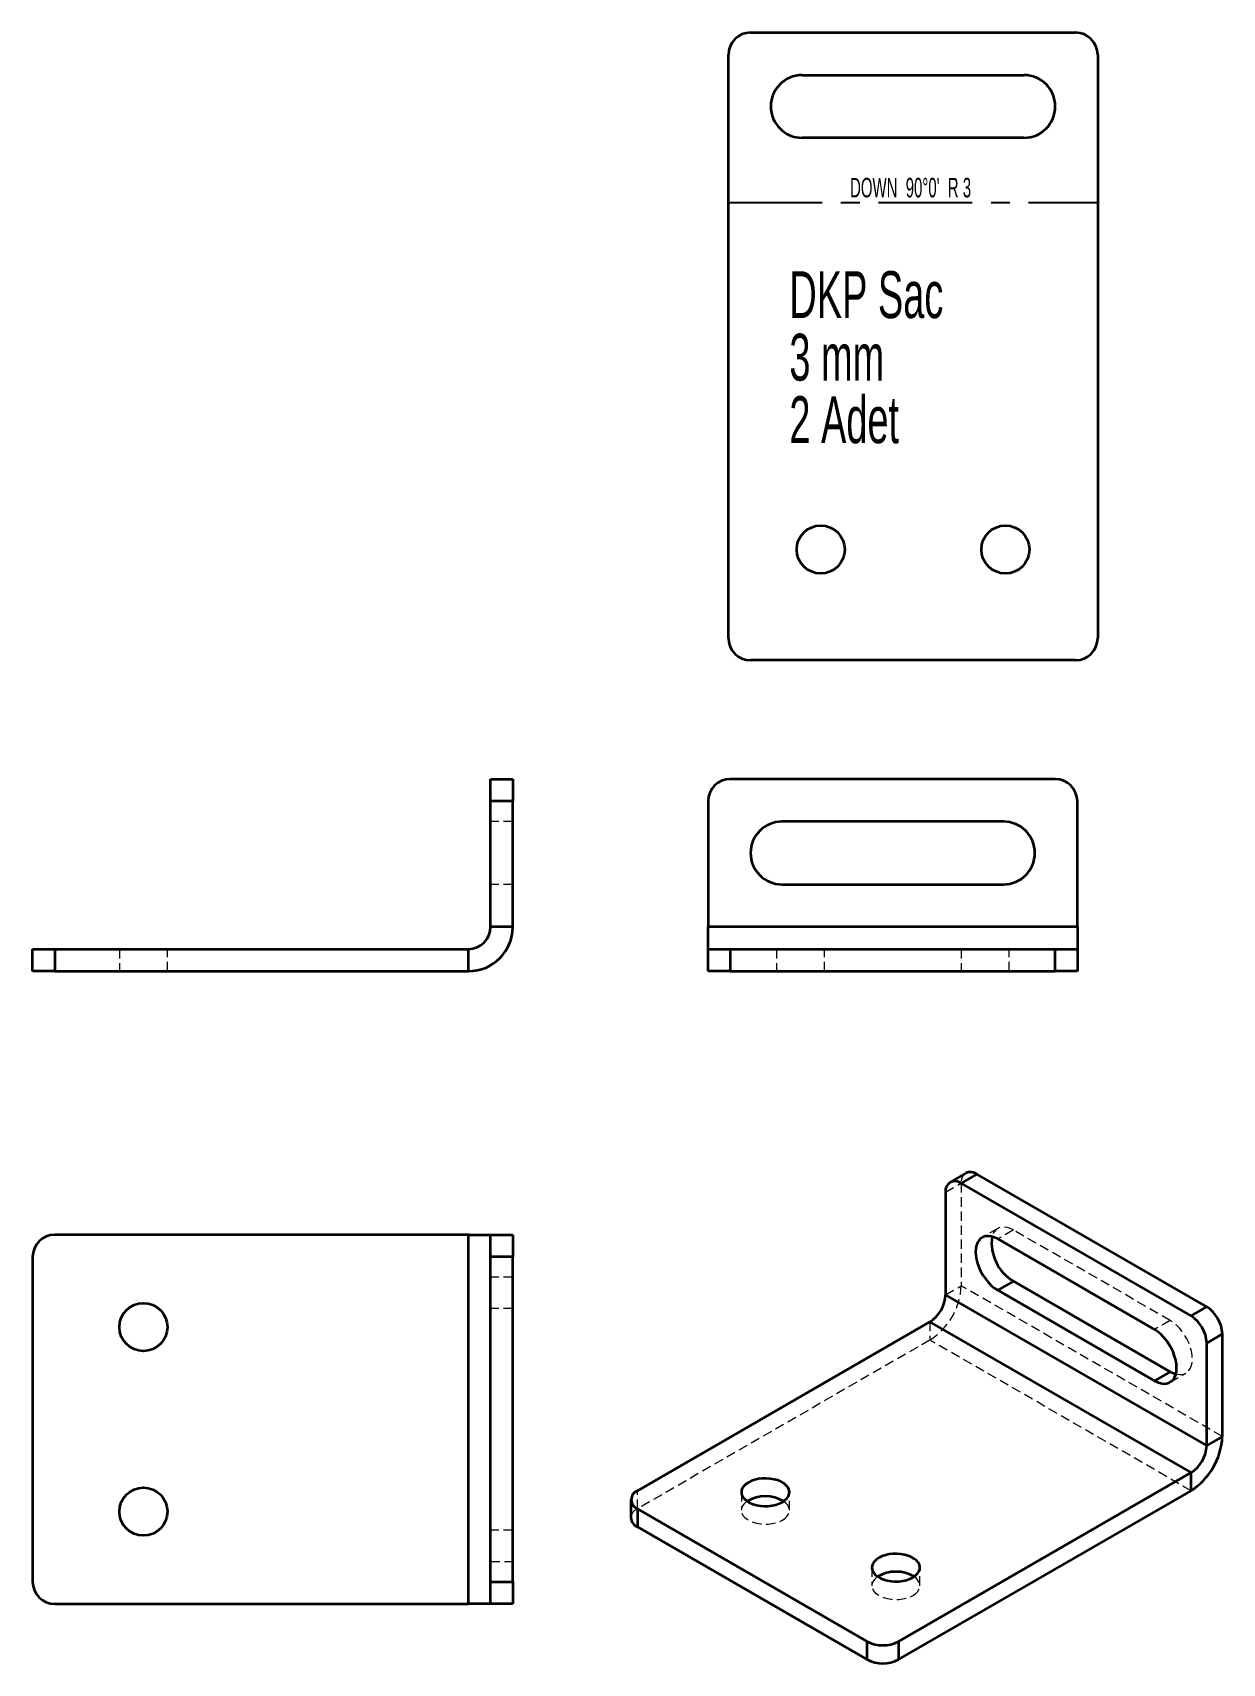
# Model space of a CAD drawing. Header units: millimetres. Extents: x -209 to -48, y 17 to 238.
import ezdxf

# ---------------------------------------------------------------- set-up
doc = ezdxf.new("R2010")
doc.units = ezdxf.units.MM
doc.linetypes.add('CENTERX2', pattern=[20.32, 12.7, -2.54, 2.54, -2.54])
doc.linetypes.add('HIDDEN', pattern=[1.905, 1.27, -0.635])
doc.styles.add('SLDTEXTSTYLE0', font='TXT', dxfattribs={"width": 0.605})
doc.styles.add('SLDTEXTSTYLE1', font='TXT', dxfattribs={"width": 0.572187})

# ---------------------------------------------------------------- blocks, each defined once
blk = doc.blocks.new('SW_NOTE_0')
at = {"color": 0, "linetype": 'Continuous', "lineweight": 0, "char_height": 6.35, "attachment_point": 1, "style": 'SLDTEXTSTYLE0'}
for s, insert in [('DKP Sac', (0, 8.19)), ('3 mm', (0, -0.28)), ('2 Adet', (0, -8.75))]:
    blk.add_mtext(s, dxfattribs=dict(at, insert=insert))

msp = doc.modelspace()

# ---------------------------------------------------------------- linework, layer by layer
at = {"color": 7, "linetype": 'Continuous', "lineweight": 35}
for p, q in [((-111.6, 237.73), (-67.6, 237.73)), ((-114.6, 155.73), (-114.6, 234.73)), ((-64.6, 234.73), (-64.6, 155.73)), ((-104.6, 231.98), (-74.6, 231.98)), ((-74.6, 223.48), (-104.6, 223.48)), ((-67.6, 152.73), (-111.6, 152.73)), ((-146.79, 136.63), (-143.79, 136.63)), ((-146.79, 133.63), (-146.79, 136.63)), ((-143.79, 136.63), (-143.79, 133.63)), ((-70.35, 136.63), (-114.35, 136.63)), ((-143.79, 133.63), (-146.79, 133.63)), ((-146.79, 116.63), (-146.79, 133.63)), ((-143.79, 116.63), (-143.79, 133.63)), ((-117.35, 133.63), (-117.35, 116.63)), ((-67.35, 116.63), (-67.35, 133.63)), ((-77.35, 130.88), (-107.35, 130.88)), ((-107.35, 122.38), (-77.35, 122.38)), ((-143.79, 116.63), (-146.79, 116.63)), ((-67.35, 116.63), (-117.35, 116.63)), ((-117.35, 113.63), (-117.35, 116.63)), ((-67.35, 116.63), (-67.35, 113.63)), ((-208.79, 110.63), (-208.79, 113.63)), ((-208.79, 113.63), (-205.79, 113.63)), ((-205.79, 113.63), (-205.79, 110.63)), ((-205.79, 113.63), (-149.79, 113.63)), ((-149.79, 110.63), (-149.79, 113.63)), ((-117.35, 110.63), (-117.35, 113.63)), ((-117.35, 113.63), (-114.35, 113.63)), ((-114.35, 113.63), (-114.35, 110.63)), ((-114.35, 113.63), (-70.35, 113.63)), ((-70.35, 110.63), (-70.35, 113.63)), ((-70.35, 113.63), (-67.35, 113.63)), ((-67.35, 113.63), (-67.35, 110.63)), ((-205.79, 110.63), (-208.79, 110.63)), ((-205.79, 110.63), (-149.79, 110.63)), ((-114.35, 110.63), (-117.35, 110.63)), ((-114.35, 110.63), (-70.35, 110.63)), ((-67.35, 110.63), (-70.35, 110.63)), ((-82.46, 83.28), (-84.58, 82.06)), ((-80.96, 83.13), (-83.08, 81.91)), ((-51.96, 63.95), (-83.08, 81.91)), ((-49.84, 65.17), (-80.96, 83.13)), ((-85.2, 80.68), (-85.2, 66.8)), ((-149.79, 74.94), (-205.79, 74.94)), ((-149.79, 24.94), (-149.79, 74.94)), ((-149.79, 74.94), (-146.79, 74.94)), ((-146.79, 74.94), (-143.79, 74.94)), ((-146.79, 71.94), (-146.79, 74.94)), ((-143.79, 74.94), (-143.79, 71.94)), ((-56.91, 62.11), (-78.13, 74.36)), ((-208.79, 71.94), (-208.79, 27.94)), ((-143.79, 71.94), (-146.79, 71.94)), ((-146.79, 27.94), (-146.79, 71.94)), ((-143.79, 27.94), (-143.79, 71.94)), ((-76.01, 68.64), (-78.13, 67.41)), ((-76.01, 68.64), (-54.79, 56.39)), ((-49.84, 46.39), (-85.2, 66.8)), ((-78.13, 67.41), (-56.91, 55.17)), ((-51.96, 63.95), (-49.84, 65.17)), ((-87.32, 63.13), (-126.92, 40.27)), ((-51.96, 42.72), (-87.32, 63.13)), ((-47.72, 61.5), (-49.84, 60.27)), ((-49.84, 46.39), (-49.84, 60.27)), ((-47.72, 47.62), (-47.72, 61.5)), ((-54.79, 56.39), (-56.91, 55.17)), ((-47.72, 47.62), (-49.84, 46.39)), ((-91.56, 19.86), (-51.96, 42.72)), ((-51.96, 40.27), (-51.96, 42.72)), ((-91.56, 17.41), (-51.96, 40.27)), ((-127.79, 39.05), (-127.79, 36.6)), ((-126.92, 37.82), (-95.8, 19.86)), ((-126.92, 37.82), (-126.92, 35.37)), ((-126.92, 35.37), (-95.8, 17.41)), ((-146.79, 27.94), (-143.79, 27.94)), ((-146.79, 24.94), (-146.79, 27.94)), ((-143.79, 27.94), (-143.79, 24.94)), ((-205.79, 24.94), (-149.79, 24.94)), ((-146.79, 24.94), (-149.79, 24.94)), ((-143.79, 24.94), (-146.79, 24.94)), ((-95.8, 17.41), (-95.8, 19.86)), ((-91.56, 19.86), (-91.56, 17.41))]:
    msp.add_line(p, q, dxfattribs=at)
at = {"color": 7, "linetype": 'CENTERX2'}
msp.add_line((-114.6, 214.73), (-64.6, 214.73), dxfattribs=at)
at = {"color": 7, "linetype": 'HIDDEN', "lineweight": 18}
for p, q in [((-143.79, 130.88), (-146.79, 130.88)), ((-143.79, 122.38), (-146.79, 122.38)), ((-197.04, 113.63), (-197.04, 110.63)), ((-190.54, 110.63), (-190.54, 113.63)), ((-108.1, 113.63), (-108.1, 110.63)), ((-101.6, 110.63), (-101.6, 113.63)), ((-83.1, 113.63), (-83.1, 110.63)), ((-76.6, 110.63), (-76.6, 113.63)), ((-85.2, 80.68), (-83.08, 81.91)), ((-83.08, 81.91), (-83.08, 68.03)), ((-78.13, 75.79), (-80.25, 74.57)), ((-76.01, 75.58), (-78.13, 74.36)), ((-54.79, 63.33), (-76.01, 75.58)), ((-143.79, 69.19), (-146.79, 69.19)), ((-85.2, 66.8), (-83.08, 68.03)), ((-47.72, 47.62), (-83.08, 68.03)), ((-143.79, 64.94), (-146.79, 64.94)), ((-87.32, 63.13), (-87.32, 60.68)), ((-54.79, 63.33), (-56.91, 62.11)), ((-87.32, 60.68), (-126.92, 37.82)), ((-51.96, 40.27), (-87.32, 60.68)), ((-54.79, 54.96), (-52.67, 56.18)), ((-126.92, 37.82), (-126.92, 40.27)), ((-112.84, 40.07), (-112.84, 37.62)), ((-106.34, 37.62), (-106.34, 40.07)), ((-143.79, 34.94), (-146.79, 34.94)), ((-146.79, 30.69), (-143.79, 30.69)), ((-95.16, 29.86), (-95.16, 27.41)), ((-88.66, 27.41), (-88.66, 29.86))]:
    msp.add_line(p, q, dxfattribs=at)
at = {"color": 7, "linetype": 'HIDDEN', "lineweight": 18, "flags": 128}
for points in [[(-76.01, 75.58), (-76.43, 75.79), (-76.85, 75.93), (-77.25, 75.99), (-77.63, 75.97), (-77.97, 75.87), (-78.28, 75.69), (-78.53, 75.44), (-78.74, 75.13), (-78.89, 74.75), (-78.91, 74.69)], [(-54.01, 56.06), (-53.95, 56.04), (-53.54, 55.99), (-53.17, 56.01), (-52.82, 56.1), (-52.52, 56.28), (-52.26, 56.53), (-52.06, 56.84), (-51.91, 57.22), (-51.82, 57.65), (-51.79, 58.13), (-51.82, 58.64), (-51.91, 59.18), (-52.06, 59.73), (-52.26, 60.28), (-52.52, 60.82), (-52.82, 61.35), (-53.17, 61.84), (-53.54, 62.3), (-53.95, 62.7), (-54.36, 63.05), (-54.79, 63.33)], [(-112.05, 38.84), (-112.24, 38.71), (-112.51, 38.44), (-112.71, 38.15), (-112.82, 37.85), (-112.84, 37.54), (-112.77, 37.23), (-112.62, 36.93), (-112.38, 36.66), (-112.07, 36.4), (-111.69, 36.18), (-111.26, 36), (-110.77, 35.87), (-110.26, 35.78), (-109.73, 35.74), (-109.19, 35.75), (-108.66, 35.82), (-108.16, 35.93), (-107.7, 36.09), (-107.29, 36.29)], [(-107.29, 36.29), (-106.95, 36.53), (-106.67, 36.79), (-106.48, 37.08), (-106.37, 37.38), (-106.34, 37.69), (-106.41, 38), (-106.56, 38.3), (-106.8, 38.58), (-107.11, 38.83), (-107.13, 38.84)], [(-94.38, 28.64), (-94.56, 28.5), (-94.83, 28.24), (-95.03, 27.95), (-95.14, 27.64), (-95.16, 27.33), (-95.09, 27.03), (-94.94, 26.73), (-94.71, 26.45), (-94.39, 26.2), (-94.01, 25.98), (-93.58, 25.8), (-93.1, 25.66), (-92.58, 25.57), (-92.05, 25.54), (-91.51, 25.55), (-90.99, 25.61), (-90.49, 25.73), (-90.03, 25.88), (-89.62, 26.08)], [(-89.62, 26.08), (-89.27, 26.32), (-88.99, 26.59), (-88.8, 26.88), (-88.69, 27.18), (-88.67, 27.49), (-88.73, 27.8), (-88.89, 28.09), (-89.12, 28.37), (-89.43, 28.62), (-89.45, 28.64)]]:
    msp.add_lwpolyline(points, dxfattribs=at)
at = {"color": 7, "linetype": 'Continuous', "lineweight": 35, "flags": 128}
for points in [[(-78.13, 74.36), (-78.55, 74.57), (-78.97, 74.7), (-79.38, 74.76), (-79.75, 74.74), (-80.09, 74.64), (-80.4, 74.47), (-80.65, 74.22), (-80.86, 73.9), (-81.01, 73.53), (-81.1, 73.1), (-81.13, 72.62), (-81.1, 72.11), (-81.01, 71.57), (-80.86, 71.02), (-80.65, 70.47), (-80.4, 69.92), (-80.09, 69.4), (-79.75, 68.9), (-79.38, 68.45), (-78.97, 68.04), (-78.55, 67.7), (-78.13, 67.41)], [(-56.91, 55.17), (-56.49, 54.96), (-56.07, 54.82), (-55.67, 54.76), (-55.29, 54.78), (-54.95, 54.88), (-54.64, 55.05), (-54.39, 55.3), (-54.18, 55.62), (-54.03, 56), (-53.94, 56.43), (-53.91, 56.9), (-53.94, 57.42), (-54.03, 57.95), (-54.18, 58.5), (-54.39, 59.06), (-54.64, 59.6), (-54.95, 60.13), (-55.29, 60.62), (-55.67, 61.07), (-56.07, 61.48), (-56.49, 61.83), (-56.91, 62.11)], [(-54.79, 56.39), (-54.36, 56.18), (-54.01, 56.06)], [(-107.29, 38.74), (-106.95, 38.98), (-106.67, 39.24), (-106.48, 39.53), (-106.37, 39.83), (-106.34, 40.14), (-106.41, 40.45), (-106.56, 40.75), (-106.8, 41.03), (-107.11, 41.28), (-107.49, 41.5), (-107.93, 41.68), (-108.41, 41.81), (-108.92, 41.9), (-109.46, 41.94), (-109.99, 41.93), (-110.52, 41.86), (-111.02, 41.75), (-111.48, 41.59), (-111.89, 41.39), (-112.24, 41.16), (-112.51, 40.89), (-112.71, 40.6), (-112.82, 40.3), (-112.84, 39.99), (-112.77, 39.68), (-112.62, 39.38), (-112.38, 39.11), (-112.07, 38.85), (-111.69, 38.63), (-111.26, 38.45), (-110.77, 38.32), (-110.26, 38.23), (-109.73, 38.19), (-109.19, 38.2), (-108.66, 38.27), (-108.16, 38.38), (-107.7, 38.54), (-107.29, 38.74)], [(-89.62, 28.53), (-89.27, 28.77), (-88.99, 29.04), (-88.8, 29.33), (-88.69, 29.63), (-88.67, 29.94), (-88.73, 30.25), (-88.89, 30.54), (-89.12, 30.82), (-89.43, 31.07), (-89.81, 31.29), (-90.25, 31.47), (-90.73, 31.61), (-91.25, 31.7), (-91.78, 31.74), (-92.32, 31.72), (-92.84, 31.66), (-93.34, 31.55), (-93.8, 31.39), (-94.21, 31.19), (-94.56, 30.95), (-94.83, 30.68), (-95.03, 30.4), (-95.14, 30.09), (-95.16, 29.78), (-95.09, 29.48), (-94.94, 29.18), (-94.71, 28.9), (-94.39, 28.65), (-94.01, 28.43), (-93.58, 28.25), (-93.1, 28.11), (-92.58, 28.02), (-92.05, 27.99), (-91.51, 28), (-90.99, 28.06), (-90.49, 28.18), (-90.03, 28.33), (-89.62, 28.53)]]:
    msp.add_lwpolyline(points, dxfattribs=at)
at = {"color": 7, "linetype": 'Continuous', "lineweight": 35}
for centre in [(-102.1, 167.73), (-77.1, 167.73), (-193.79, 62.44), (-193.79, 37.44)]:
    msp.add_circle(centre, 3.25, dxfattribs=at)
for centre, radius, start, end in [((-111.6, 234.73), 3, 90, 180), ((-67.6, 234.73), 3, 0, 90), ((-104.6, 227.73), 4.25, 90, 270), ((-74.6, 227.73), 4.25, 270, 90), ((-111.6, 155.73), 3, 180, 270), ((-67.6, 155.73), 3, 270, 0), ((-114.35, 133.63), 3, 90, 180), ((-70.35, 133.63), 3, 0, 90), ((-107.35, 126.63), 4.25, 90, 270), ((-77.35, 126.63), 4.25, 270, 90), ((-149.79, 116.63), 6, 270, 0), ((-149.79, 116.63), 3, 270, 0), ((-83.9, 80.88), 1.31, 51.3258, 188.6849), ((-81.83, 81.91), 1.51, 54.3411, 114.3485), ((-205.79, 71.94), 3, 90, 180), ((-72.82, 73.89), 6.14, 172.5027, 238.7658), ((-89.78, 67), 4.59, 302.4764, 357.5236), ((-52.31, 61.3), 4.59, 2.4764, 57.5236), ((-54.43, 60.07), 4.59, 2.4763, 57.5237), ((-56.91, 48.02), 9.19, 302.5201, 357.4799), ((-54.43, 46.59), 4.59, 302.4763, 357.5237), ((-126.44, 39.05), 1.31, 111.3126, 248.6874), ((-109.59, 34.68), 4.84, 59.3993, 120.6007), ((-126.33, 36.72), 1.47, 184.7823, 246.5379), ((-91.91, 24.47), 4.84, 59.3993, 120.6007), ((-205.79, 27.94), 3, 180, 270), ((-93.68, 23.93), 4.59, 242.4805, 297.5195), ((-93.68, 21.48), 4.59, 242.4805, 297.5195)]:
    msp.add_arc(centre, radius, start, end, dxfattribs=at)
at = {"color": 7, "linetype": 'HIDDEN', "lineweight": 18}
for centre, radius, start, end in [((-81.62, 82.07), 1.47, 124.7789, 186.5333), ((-92.26, 68.43), 9.19, 302.5202, 357.4798), ((-126.3, 36.45), 1.51, 114.3332, 174.3466)]:
    msp.add_arc(centre, radius, start, end, dxfattribs=at)

# ---------------------------------------------------------------- block references
at = {"color": 7, "linetype": 'Continuous', "lineweight": 0}
msp.add_blockref('SW_NOTE_0', (-106.34, 197.23), dxfattribs=at)

# ---------------------------------------------------------------- texts
at = {"color": 7, "linetype": 'Continuous', "lineweight": 0, "insert": (-89.93, 218.06), "char_height": 2.6458, "attachment_point": 2, "style": 'SLDTEXTSTYLE1'}
msp.add_mtext("DOWN  90°0'  R 3", dxfattribs=at)

doc.saveas('drawing.dxf')
